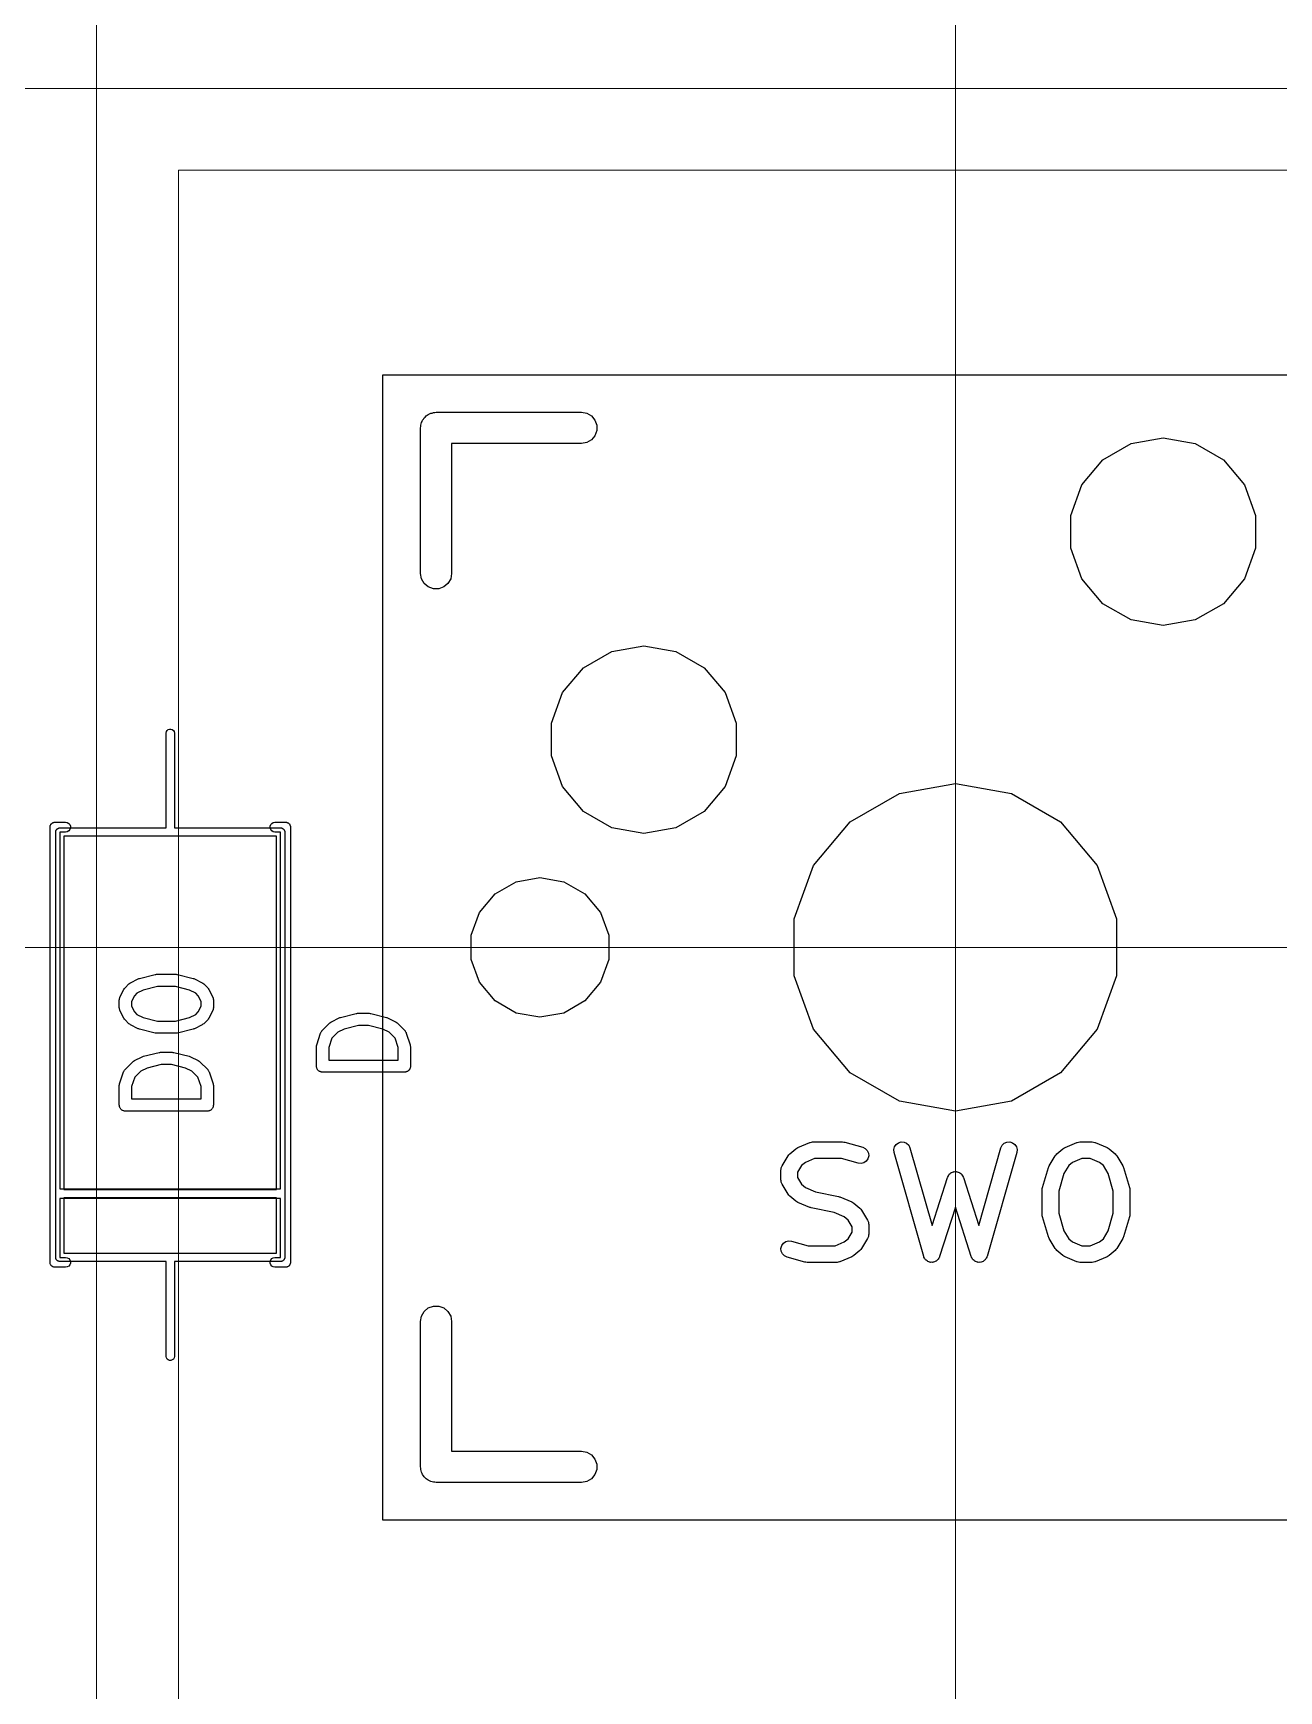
# Model space of a CAD drawing. Header units: millimetres. Extents: x 24 to 200, y 24 to 188.
# Drawn here: x 51.75 to 66.98, y 127.54 to 147.8 of the extents above; entities that cross this region are included whole.
import ezdxf

# ---------------------------------------------------------------- set-up
doc = ezdxf.new("R2010")
doc.units = ezdxf.units.MM
for name, color, linetype in [('3_SwitchPlate', 6, 'Continuous'), ('5_左天板', 1, 'Continuous'), ('6_右天板', 230, 'Continuous'), ('7_PCBサンプル', 7, 'Continuous')]:
    doc.layers.add(name, color=color, linetype=linetype)
doc.layers.add('補助線', color=4, linetype='Continuous', lineweight=5, transparency=0.5)

# ---------------------------------------------------------------- blocks, each defined once
blk = doc.blocks.new('hhskb2-F.SilkS')
at = {"layer": '7_PCBサンプル'}
for p, q in [((43.4793, -43.5704), (43.485, -43.5547)), ((43.485, -43.5547), (43.4957, -43.542)), ((43.4957, -43.542), (43.5041, -43.5275)), ((43.5041, -43.5275), (43.5168, -43.5168)), ((43.5168, -43.5168), (43.5275, -43.5041)), ((43.5275, -43.5041), (43.542, -43.4957)), ((43.542, -43.4957), (43.5547, -43.485)), ((43.5547, -43.485), (43.5704, -43.4793)), ((43.5704, -43.4793), (43.5848, -43.471)), ((43.5848, -43.471), (43.6013, -43.4681)), ((43.6013, -43.4681), (43.6169, -43.4624)), ((43.6169, -43.4624), (43.6336, -43.4624)), ((43.6336, -43.4624), (43.65, -43.4595)), ((43.65, -43.4595), (45.428, -43.4595)), ((45.428, -43.4595), (45.4932, -43.471)), ((45.4932, -43.471), (45.5505, -43.5041)), ((45.5505, -43.5041), (45.593, -43.5547)), ((45.593, -43.5547), (45.6156, -43.6169)), ((43.4595, -43.65), (43.4624, -43.6336)), ((43.4595, -45.428), (43.4595, -43.65)), ((43.4624, -43.6169), (43.4681, -43.6013)), ((43.4624, -43.6336), (43.4624, -43.6169)), ((43.4681, -43.6013), (43.471, -43.5848)), ((43.471, -43.5848), (43.4793, -43.5704)), ((45.593, -43.7452), (45.5505, -43.7959)), ((45.6156, -43.6831), (45.593, -43.7452)), ((45.6156, -43.6169), (45.6156, -43.6831)), ((45.428, -43.8405), (43.8405, -43.8405)), ((43.8405, -43.8405), (43.8405, -45.428)), ((45.4932, -43.829), (45.428, -43.8405)), ((45.5505, -43.7959), (45.4932, -43.829)), ((51.8025, -44.0411), (52.1476, -43.8418)), ((52.1476, -43.8418), (52.54, -43.7726)), ((52.54, -43.7726), (52.9324, -43.8418)), ((52.9324, -43.8418), (53.2775, -44.0411)), ((51.5464, -44.3463), (51.8025, -44.0411)), ((53.2775, -44.0411), (53.5336, -44.3463)), ((51.4101, -44.7208), (51.5464, -44.3463)), ((53.5336, -44.3463), (53.6699, -44.7208)), ((51.4101, -45.1192), (51.4101, -44.7208)), ((53.6699, -44.7208), (53.6699, -45.1192)), ((51.5464, -45.4937), (51.4101, -45.1192)), ((53.6699, -45.1192), (53.5336, -45.4937)), ((43.471, -45.4932), (43.4595, -45.428)), ((43.5041, -45.5505), (43.471, -45.4932)), ((43.5547, -45.593), (43.5041, -45.5505)), ((43.6169, -45.6156), (43.5547, -45.593)), ((43.7452, -45.593), (43.6831, -45.6156)), ((43.7959, -45.5505), (43.7452, -45.593)), ((43.829, -45.4932), (43.7959, -45.5505)), ((43.8405, -45.428), (43.829, -45.4932)), ((51.8025, -45.7989), (51.5464, -45.4937)), ((53.5336, -45.4937), (53.2775, -45.7989)), ((43.6831, -45.6156), (43.6169, -45.6156)), ((52.1476, -45.9982), (51.8025, -45.7989)), ((52.54, -46.0674), (52.1476, -45.9982)), ((52.9324, -45.9982), (52.54, -46.0674)), ((53.2775, -45.7989), (52.9324, -45.9982)), ((45.4525, -46.5811), (45.7976, -46.3818)), ((45.7976, -46.3818), (46.19, -46.3126)), ((46.19, -46.3126), (46.5824, -46.3818)), ((46.5824, -46.3818), (46.9275, -46.5811)), ((45.1964, -46.8863), (45.4525, -46.5811)), ((46.9275, -46.5811), (47.1836, -46.8863)), ((45.0601, -47.2608), (45.1964, -46.8863)), ((47.1836, -46.8863), (47.3199, -47.2608)), ((45.0601, -47.6592), (45.0601, -47.2608)), ((47.3199, -47.2608), (47.3199, -47.6592)), ((45.1964, -48.0337), (45.0601, -47.6592)), ((47.3199, -47.6592), (47.1836, -48.0337)), ((49.3154, -48.1192), (50, -47.9985)), ((50, -47.9985), (50.6846, -48.1192)), ((45.4525, -48.3389), (45.1964, -48.0337)), ((47.1836, -48.0337), (46.9275, -48.3389)), ((48.7134, -48.4667), (49.3154, -48.1192)), ((50.6846, -48.1192), (51.2865, -48.4667)), ((45.7976, -48.5382), (45.4525, -48.3389)), ((46.9275, -48.3389), (46.5824, -48.5382)), ((38.93, -48.53), (38.9309, -48.5248)), ((38.93, -53.85), (38.93, -48.53)), ((38.9309, -48.5196), (38.9327, -48.5147)), ((38.9309, -48.5248), (38.9309, -48.5196)), ((38.9327, -48.5147), (38.9336, -48.5095)), ((38.9336, -48.5095), (38.9362, -48.5049)), ((38.9362, -48.5049), (38.938, -48.5)), ((38.938, -48.5), (38.9414, -48.496)), ((38.9414, -48.496), (38.944, -48.4914)), ((38.944, -48.4914), (38.9481, -48.4881)), ((38.9481, -48.4881), (38.9514, -48.484)), ((38.9514, -48.484), (38.956, -48.4814)), ((38.956, -48.4814), (38.96, -48.478)), ((38.96, -48.478), (38.9649, -48.4762)), ((38.9649, -48.4762), (38.9695, -48.4736)), ((38.9695, -48.4736), (38.9747, -48.4727)), ((38.9747, -48.4727), (38.9796, -48.4709)), ((38.9796, -48.4709), (38.9848, -48.4709)), ((38.9848, -48.4709), (38.99, -48.47)), ((38.99, -48.47), (39.12, -48.47)), ((39.12, -48.59), (39.05, -48.59)), ((39.05, -48.59), (39.05, -52.95)), ((39.12, -48.47), (39.1405, -48.4736)), ((39.1405, -48.5864), (39.12, -48.59)), ((39.1405, -48.4736), (39.1586, -48.484)), ((39.1586, -48.576), (39.1405, -48.5864)), ((39.1586, -48.484), (39.172, -48.5)), ((39.172, -48.56), (39.1586, -48.576)), ((39.172, -48.5), (39.1791, -48.5196)), ((39.1791, -48.5404), (39.172, -48.56)), ((39.1791, -48.5196), (39.1791, -48.5404)), ((41.6209, -48.5196), (41.628, -48.5)), ((41.6209, -48.5404), (41.6209, -48.5196)), ((41.628, -48.56), (41.6209, -48.5404)), ((41.628, -48.5), (41.6414, -48.484)), ((41.6414, -48.576), (41.628, -48.56)), ((41.6414, -48.484), (41.6595, -48.4736)), ((41.6595, -48.5864), (41.6414, -48.576)), ((41.6595, -48.4736), (41.68, -48.47)), ((41.68, -48.59), (41.6595, -48.5864)), ((41.68, -48.47), (41.81, -48.47)), ((41.75, -48.59), (41.68, -48.59)), ((41.75, -52.95), (41.75, -48.59)), ((41.81, -48.47), (41.8152, -48.4709)), ((41.8152, -48.4709), (41.8204, -48.4709)), ((41.8204, -48.4709), (41.8253, -48.4727)), ((41.8253, -48.4727), (41.8305, -48.4736)), ((41.8305, -48.4736), (41.8351, -48.4762)), ((41.8351, -48.4762), (41.84, -48.478)), ((41.84, -48.478), (41.844, -48.4814)), ((41.844, -48.4814), (41.8486, -48.484)), ((41.8486, -48.484), (41.8519, -48.4881)), ((41.8519, -48.4881), (41.856, -48.4914)), ((41.856, -48.4914), (41.8586, -48.496)), ((41.8586, -48.496), (41.862, -48.5)), ((41.862, -48.5), (41.8638, -48.5049)), ((41.8638, -48.5049), (41.8664, -48.5095)), ((41.8664, -48.5095), (41.8673, -48.5147)), ((41.8673, -48.5147), (41.8691, -48.5196)), ((41.8691, -48.5196), (41.8691, -48.5248)), ((41.8691, -48.5248), (41.87, -48.53)), ((41.87, -48.53), (41.87, -53.85)), ((46.19, -48.6074), (45.7976, -48.5382)), ((46.5824, -48.5382), (46.19, -48.6074)), ((48.2666, -48.9992), (48.7134, -48.4667)), ((51.2865, -48.4667), (51.7334, -48.9992)), ((48.0289, -49.6524), (48.2666, -48.9992)), ((51.7334, -48.9992), (51.9711, -49.6524)), ((44.371, -49.3457), (44.6279, -49.1974)), ((44.6279, -49.1974), (44.92, -49.1458)), ((44.92, -49.1458), (45.2121, -49.1974)), ((45.2121, -49.1974), (45.469, -49.3457)), ((44.1803, -49.5729), (44.371, -49.3457)), ((45.469, -49.3457), (45.6597, -49.5729)), ((44.0788, -49.8517), (44.1803, -49.5729)), ((45.6597, -49.5729), (45.7612, -49.8517)), ((48.0289, -50.3476), (48.0289, -49.6524)), ((51.9711, -49.6524), (51.9711, -50.3476)), ((44.0788, -50.1483), (44.0788, -49.8517)), ((45.7612, -49.8517), (45.7612, -50.1483)), ((44.1803, -50.4271), (44.0788, -50.1483)), ((45.7612, -50.1483), (45.6597, -50.4271)), ((44.371, -50.6543), (44.1803, -50.4271)), ((45.6597, -50.4271), (45.469, -50.6543)), ((48.2666, -51.0008), (48.0289, -50.3476)), ((51.9711, -50.3476), (51.7334, -51.0008)), ((44.6279, -50.8026), (44.371, -50.6543)), ((45.469, -50.6543), (45.2121, -50.8026)), ((44.92, -50.8541), (44.6279, -50.8026)), ((45.2121, -50.8026), (44.92, -50.8541)), ((48.7134, -51.5332), (48.2666, -51.0008)), ((51.7334, -51.0008), (51.2865, -51.5332)), ((49.3154, -51.8808), (48.7134, -51.5332)), ((51.2865, -51.5332), (50.6846, -51.8808)), ((50, -52.0015), (49.3154, -51.8808)), ((50.6846, -51.8808), (50, -52.0015)), ((47.9755, -52.5224), (48.0481, -52.4619)), ((48.0481, -52.4619), (48.0613, -52.4544)), ((48.0613, -52.4544), (48.0741, -52.4462)), ((48.0741, -52.4462), (48.2192, -52.3857)), ((48.2192, -52.3857), (48.2215, -52.3852)), ((48.2215, -52.3852), (48.2235, -52.3841)), ((48.2235, -52.3841), (48.2387, -52.3814)), ((48.2387, -52.3814), (48.2536, -52.378)), ((48.2536, -52.378), (48.256, -52.3783)), ((48.256, -52.3783), (48.2583, -52.3779)), ((48.2583, -52.3779), (48.6211, -52.3779)), ((48.6211, -52.3779), (48.6347, -52.3803)), ((48.6347, -52.3803), (48.6483, -52.3816)), ((48.6483, -52.3816), (48.866, -52.4421)), ((48.866, -52.4421), (48.8979, -52.4573)), ((48.8979, -52.4573), (48.9226, -52.4825)), ((48.9226, -52.4825), (48.9372, -52.5146)), ((49.2455, -52.4723), (49.2541, -52.4381)), ((49.2492, -52.5074), (49.2455, -52.4723)), ((49.2541, -52.4381), (49.2738, -52.4089)), ((49.2738, -52.4089), (49.3024, -52.3882)), ((49.3024, -52.3882), (49.3363, -52.3785)), ((49.3363, -52.3785), (49.3715, -52.381)), ((49.3715, -52.381), (49.4038, -52.3953)), ((49.4038, -52.3953), (49.4291, -52.4199)), ((49.4291, -52.4199), (49.4445, -52.4516)), ((49.4445, -52.4516), (49.7152, -53.399)), ((50.2848, -53.399), (50.5555, -52.4516)), ((50.5555, -52.4516), (50.5709, -52.4199)), ((50.5709, -52.4199), (50.5962, -52.3953)), ((50.5962, -52.3953), (50.6285, -52.381)), ((50.6285, -52.381), (50.6637, -52.3785)), ((50.6637, -52.3785), (50.6976, -52.3882)), ((50.6976, -52.3882), (50.7262, -52.4089)), ((50.7262, -52.4089), (50.7459, -52.4381)), ((50.7459, -52.4381), (50.7545, -52.4723)), ((50.7545, -52.4723), (50.7508, -52.5074)), ((51.2412, -52.5224), (51.3138, -52.4619)), ((51.3138, -52.4619), (51.327, -52.4544)), ((51.327, -52.4544), (51.3398, -52.4462)), ((51.3398, -52.4462), (51.4849, -52.3857)), ((51.4849, -52.3857), (51.4872, -52.3852)), ((51.4872, -52.3852), (51.4893, -52.3841)), ((51.4893, -52.3841), (51.5044, -52.3814)), ((51.5044, -52.3814), (51.5194, -52.378)), ((51.5194, -52.378), (51.5217, -52.3783)), ((51.5217, -52.3783), (51.524, -52.3779)), ((51.524, -52.3779), (51.6691, -52.3779)), ((51.6691, -52.3779), (51.6715, -52.3783)), ((51.6715, -52.3783), (51.6738, -52.378)), ((51.6738, -52.378), (51.6888, -52.3814)), ((51.6888, -52.3814), (51.7039, -52.3841)), ((51.7039, -52.3841), (51.7059, -52.3852)), ((51.7059, -52.3852), (51.7082, -52.3857)), ((51.7082, -52.3857), (51.8534, -52.4462)), ((51.8534, -52.4462), (51.8662, -52.4544)), ((51.8662, -52.4544), (51.8793, -52.4619)), ((51.8793, -52.4619), (51.9519, -52.5224)), ((47.8725, -52.6867), (47.8774, -52.6782)), ((47.8774, -52.6782), (47.8809, -52.6692)), ((47.8809, -52.6692), (47.9534, -52.5482)), ((47.9534, -52.5482), (47.9646, -52.5354)), ((47.9646, -52.5354), (47.9755, -52.5224)), ((48.1188, -52.6675), (48.0696, -52.7496)), ((48.1664, -52.6279), (48.1188, -52.6675)), ((48.2786, -52.5811), (48.1664, -52.6279)), ((48.6073, -52.5811), (48.2786, -52.5811)), ((48.8117, -52.6379), (48.6073, -52.5811)), ((48.8468, -52.6413), (48.8117, -52.6379)), ((48.8809, -52.6325), (48.8468, -52.6413)), ((48.91, -52.6125), (48.8809, -52.6325)), ((48.9305, -52.5838), (48.91, -52.6125)), ((48.94, -52.5498), (48.9305, -52.5838)), ((48.9372, -52.5146), (48.94, -52.5498)), ((49.612, -53.7774), (49.2492, -52.5074)), ((50.7508, -52.5074), (50.388, -53.7774)), ((51.1364, -52.6922), (51.1421, -52.681)), ((51.1421, -52.681), (51.1466, -52.6692)), ((51.1466, -52.6692), (51.2192, -52.5482)), ((51.2192, -52.5482), (51.2303, -52.5354)), ((51.2303, -52.5354), (51.2412, -52.5224)), ((51.3846, -52.6675), (51.3274, -52.7628)), ((51.4321, -52.6279), (51.3846, -52.6675)), ((51.5443, -52.5811), (51.4321, -52.6279)), ((51.6488, -52.5811), (51.5443, -52.5811)), ((51.761, -52.6279), (51.6488, -52.5811)), ((51.8086, -52.6675), (51.761, -52.6279)), ((51.8658, -52.7628), (51.8086, -52.6675)), ((51.9519, -52.5224), (51.9628, -52.5354)), ((51.9628, -52.5354), (51.974, -52.5482)), ((51.974, -52.5482), (52.0465, -52.6692)), ((52.0465, -52.6692), (52.0511, -52.681)), ((52.0511, -52.681), (52.0567, -52.6922)), ((47.8664, -52.7214), (47.8681, -52.7118)), ((47.8664, -52.8424), (47.8664, -52.7214)), ((47.8681, -52.852), (47.8664, -52.8424)), ((47.8681, -52.7118), (47.8683, -52.7021)), ((47.8683, -52.8617), (47.8681, -52.852)), ((47.8683, -52.7021), (47.8711, -52.6946)), ((47.8711, -52.8692), (47.8683, -52.8617)), ((47.8711, -52.6946), (47.8725, -52.6867)), ((47.8725, -52.8771), (47.8711, -52.8692)), ((47.8774, -52.8856), (47.8725, -52.8771)), ((47.8809, -52.8947), (47.8774, -52.8856)), ((48.0696, -52.7496), (48.0696, -52.8142)), ((48.0696, -52.8142), (48.1188, -52.8963)), ((49.7152, -53.399), (49.9032, -52.8114)), ((49.9032, -52.8114), (49.9051, -52.8078)), ((49.9051, -52.8078), (49.906, -52.8039)), ((49.906, -52.8039), (49.9133, -52.7923)), ((49.9133, -52.7923), (49.9197, -52.7802)), ((49.9197, -52.7802), (49.9226, -52.7775)), ((49.9226, -52.7775), (49.9248, -52.7741)), ((49.9248, -52.7741), (49.9356, -52.7657)), ((49.9356, -52.7657), (49.9458, -52.7565)), ((49.9458, -52.7565), (49.9495, -52.7549)), ((49.9495, -52.7549), (49.9527, -52.7525)), ((49.9527, -52.7525), (49.9658, -52.7483)), ((49.9658, -52.7483), (49.9784, -52.7431)), ((49.9784, -52.7431), (49.9825, -52.7429)), ((49.9825, -52.7429), (49.9863, -52.7417)), ((49.9863, -52.7417), (50, -52.7422)), ((50, -52.7422), (50.0137, -52.7417)), ((50.0137, -52.7417), (50.0175, -52.7429)), ((50.0175, -52.7429), (50.0216, -52.7431)), ((50.0216, -52.7431), (50.0343, -52.7483)), ((50.0343, -52.7483), (50.0473, -52.7525)), ((50.0473, -52.7525), (50.0505, -52.7549)), ((50.0505, -52.7549), (50.0542, -52.7565)), ((50.0542, -52.7565), (50.0644, -52.7657)), ((50.0644, -52.7657), (50.0752, -52.7741)), ((50.0752, -52.7741), (50.0774, -52.7775)), ((50.0774, -52.7775), (50.0803, -52.7802)), ((50.0803, -52.7802), (50.0867, -52.7923)), ((50.0867, -52.7923), (50.094, -52.8039)), ((50.094, -52.8039), (50.0949, -52.8078)), ((50.0949, -52.8078), (50.0968, -52.8114)), ((50.0968, -52.8114), (50.2848, -53.399)), ((51.0638, -52.9341), (51.1364, -52.6922)), ((51.3274, -52.7628), (51.2627, -52.9782)), ((51.9304, -52.9782), (51.8658, -52.7628)), ((52.0567, -52.6922), (52.1293, -52.9341)), ((39.05, -52.95), (41.75, -52.95)), ((41.75, -53.07), (39.05, -53.07)), ((39.05, -53.07), (39.05, -53.79)), ((41.75, -53.79), (41.75, -53.07)), ((47.9534, -53.0156), (47.8809, -52.8947)), ((47.9646, -53.0284), (47.9534, -53.0156)), ((47.9755, -53.0414), (47.9646, -53.0284)), ((48.0481, -53.1019), (47.9755, -53.0414)), ((48.1188, -52.8963), (48.1664, -52.9359)), ((48.1664, -52.9359), (48.2885, -52.9868)), ((48.2885, -52.9868), (48.5693, -53.0453)), ((48.5693, -53.0453), (48.5782, -53.0489)), ((48.5782, -53.0489), (48.5876, -53.051)), ((48.5876, -53.051), (48.7328, -53.1115)), ((51.0595, -52.9633), (51.0621, -52.9488)), ((51.0595, -53.2657), (51.0595, -52.9633)), ((51.0621, -52.9488), (51.0638, -52.9341)), ((51.2627, -52.9782), (51.2627, -53.2508)), ((51.9304, -53.2508), (51.9304, -52.9782)), ((52.1293, -52.9341), (52.131, -52.9488)), ((52.131, -52.9488), (52.1336, -52.9633)), ((52.1336, -52.9633), (52.1336, -53.2657)), ((48.0613, -53.1094), (48.0481, -53.1019)), ((48.0741, -53.1176), (48.0613, -53.1094)), ((48.2192, -53.1781), (48.0741, -53.1176)), ((48.2286, -53.1802), (48.2192, -53.1781)), ((48.2376, -53.1837), (48.2286, -53.1802)), ((48.5184, -53.2423), (48.2376, -53.1837)), ((48.6405, -53.2931), (48.5184, -53.2423)), ((48.688, -53.3327), (48.6405, -53.2931)), ((48.7328, -53.1115), (48.7456, -53.1196)), ((48.7456, -53.1196), (48.7588, -53.1272)), ((48.7588, -53.1272), (48.8313, -53.1877)), ((48.8313, -53.1877), (48.8423, -53.2006)), ((48.8423, -53.2006), (48.8534, -53.2134)), ((48.8534, -53.2134), (48.926, -53.3344)), ((50, -53.1757), (49.8065, -53.7805)), ((50.1935, -53.7805), (50, -53.1757)), ((51.0621, -53.2802), (51.0595, -53.2657)), ((51.0638, -53.2949), (51.0621, -53.2802)), ((51.2627, -53.2508), (51.3274, -53.4662)), ((51.8658, -53.4662), (51.9304, -53.2508)), ((52.131, -53.2802), (52.1293, -53.2949)), ((52.1336, -53.2657), (52.131, -53.2802)), ((48.7373, -53.4148), (48.688, -53.3327)), ((48.688, -53.5615), (48.7373, -53.4795)), ((48.7373, -53.4795), (48.7373, -53.4148)), ((48.926, -53.3344), (48.9295, -53.3435)), ((48.9295, -53.3435), (48.9343, -53.3519)), ((48.9343, -53.3519), (48.9357, -53.3598)), ((48.9357, -53.3598), (48.9386, -53.3673)), ((48.9386, -53.3673), (48.9388, -53.3771)), ((48.9388, -53.3771), (48.9405, -53.3867)), ((48.9405, -53.3867), (48.9405, -53.5076)), ((51.1364, -53.5368), (51.0638, -53.2949)), ((51.3274, -53.4662), (51.3846, -53.5615)), ((51.8086, -53.5615), (51.8658, -53.4662)), ((52.1293, -53.2949), (52.0567, -53.5368)), ((47.8669, -53.6793), (47.8763, -53.6453)), ((47.8696, -53.7144), (47.8669, -53.6793)), ((47.8763, -53.6453), (47.8968, -53.6166)), ((47.8968, -53.6166), (47.9259, -53.5966)), ((47.9259, -53.5966), (47.9601, -53.5878)), ((47.9601, -53.5878), (47.9952, -53.5912)), ((47.9952, -53.5912), (48.1996, -53.6479)), ((48.1996, -53.6479), (48.5282, -53.6479)), ((48.5282, -53.6479), (48.6405, -53.6012)), ((48.6405, -53.6012), (48.688, -53.5615)), ((48.8423, -53.6937), (48.8313, -53.7066)), ((48.8534, -53.6808), (48.8423, -53.6937)), ((48.926, -53.5599), (48.8534, -53.6808)), ((48.9295, -53.5508), (48.926, -53.5599)), ((48.9343, -53.5424), (48.9295, -53.5508)), ((48.9357, -53.5344), (48.9343, -53.5424)), ((48.9386, -53.5269), (48.9357, -53.5344)), ((48.9388, -53.5172), (48.9386, -53.5269)), ((48.9405, -53.5076), (48.9388, -53.5172)), ((51.1421, -53.5481), (51.1364, -53.5368)), ((51.1466, -53.5599), (51.1421, -53.5481)), ((51.2192, -53.6808), (51.1466, -53.5599)), ((51.2303, -53.6936), (51.2192, -53.6808)), ((51.2412, -53.7066), (51.2303, -53.6936)), ((51.3846, -53.5615), (51.4321, -53.6012)), ((51.4321, -53.6012), (51.5443, -53.6479)), ((51.5443, -53.6479), (51.6488, -53.6479)), ((51.6488, -53.6479), (51.761, -53.6012)), ((51.761, -53.6012), (51.8086, -53.5615)), ((51.9629, -53.6936), (51.9519, -53.7066)), ((51.974, -53.6808), (51.9629, -53.6936)), ((52.0465, -53.5599), (51.974, -53.6808)), ((52.0511, -53.5481), (52.0465, -53.5599)), ((52.0567, -53.5368), (52.0511, -53.5481)), ((38.9309, -53.8552), (38.93, -53.85)), ((38.9309, -53.8604), (38.9309, -53.8552)), ((38.9327, -53.8653), (38.9309, -53.8604)), ((38.9336, -53.8705), (38.9327, -53.8653)), ((38.9362, -53.8751), (38.9336, -53.8705)), ((38.938, -53.88), (38.9362, -53.8751)), ((38.9414, -53.884), (38.938, -53.88)), ((38.944, -53.8886), (38.9414, -53.884)), ((38.9481, -53.8919), (38.944, -53.8886)), ((38.9514, -53.896), (38.9481, -53.8919)), ((38.956, -53.8986), (38.9514, -53.896)), ((38.96, -53.902), (38.956, -53.8986)), ((39.05, -53.79), (39.12, -53.79)), ((39.12, -53.79), (39.1405, -53.7936)), ((39.1405, -53.7936), (39.1586, -53.804)), ((39.1586, -53.896), (39.1405, -53.9064)), ((39.1586, -53.804), (39.172, -53.82)), ((39.172, -53.88), (39.1586, -53.896)), ((39.172, -53.82), (39.1791, -53.8396)), ((39.1791, -53.8604), (39.172, -53.88)), ((39.1791, -53.8396), (39.1791, -53.8604)), ((41.6209, -53.8396), (41.628, -53.82)), ((41.6209, -53.8604), (41.6209, -53.8396)), ((41.628, -53.88), (41.6209, -53.8604)), ((41.628, -53.82), (41.6414, -53.804)), ((41.6414, -53.896), (41.628, -53.88)), ((41.6414, -53.804), (41.6595, -53.7936)), ((41.6595, -53.9064), (41.6414, -53.896)), ((41.6595, -53.7936), (41.68, -53.79)), ((41.68, -53.79), (41.75, -53.79)), ((41.844, -53.8986), (41.84, -53.902)), ((41.8486, -53.896), (41.844, -53.8986)), ((41.8519, -53.8919), (41.8486, -53.896)), ((41.856, -53.8886), (41.8519, -53.8919)), ((41.8586, -53.884), (41.856, -53.8886)), ((41.862, -53.88), (41.8586, -53.884)), ((41.8638, -53.8751), (41.862, -53.88)), ((41.8664, -53.8705), (41.8638, -53.8751)), ((41.8673, -53.8653), (41.8664, -53.8705)), ((41.8691, -53.8604), (41.8673, -53.8653)), ((41.87, -53.85), (41.8691, -53.8552)), ((41.8691, -53.8552), (41.8691, -53.8604)), ((47.8842, -53.7466), (47.8696, -53.7144)), ((47.909, -53.7717), (47.8842, -53.7466)), ((47.9408, -53.7869), (47.909, -53.7717)), ((48.1585, -53.8474), (47.9408, -53.7869)), ((48.1722, -53.8487), (48.1585, -53.8474)), ((48.1857, -53.8511), (48.1722, -53.8487)), ((48.5486, -53.8511), (48.1857, -53.8511)), ((48.5509, -53.8507), (48.5486, -53.8511)), ((48.5532, -53.851), (48.5509, -53.8507)), ((48.5682, -53.8477), (48.5532, -53.851)), ((48.5833, -53.845), (48.5682, -53.8477)), ((48.5854, -53.8438), (48.5833, -53.845)), ((48.5876, -53.8433), (48.5854, -53.8438)), ((48.7328, -53.7828), (48.5876, -53.8433)), ((48.7456, -53.7746), (48.7328, -53.7828)), ((48.7588, -53.7671), (48.7456, -53.7746)), ((48.8313, -53.7066), (48.7588, -53.7671)), ((49.6145, -53.7825), (49.612, -53.7774)), ((49.6157, -53.788), (49.6145, -53.7825)), ((49.6222, -53.7983), (49.6157, -53.788)), ((49.6275, -53.8092), (49.6222, -53.7983)), ((49.6315, -53.8131), (49.6275, -53.8092)), ((49.6345, -53.8178), (49.6315, -53.8131)), ((49.6441, -53.8253), (49.6345, -53.8178)), ((49.6528, -53.8337), (49.6441, -53.8253)), ((49.658, -53.836), (49.6528, -53.8337)), ((49.6624, -53.8394), (49.658, -53.836)), ((49.674, -53.8431), (49.6624, -53.8394)), ((49.685, -53.8481), (49.674, -53.8431)), ((49.6907, -53.8485), (49.685, -53.8481)), ((49.696, -53.8502), (49.6907, -53.8485)), ((49.7081, -53.8497), (49.696, -53.8502)), ((49.7202, -53.8506), (49.7081, -53.8497)), ((49.7256, -53.849), (49.7202, -53.8506)), ((49.7313, -53.8488), (49.7256, -53.849)), ((49.7425, -53.8442), (49.7313, -53.8488)), ((49.7542, -53.8409), (49.7425, -53.8442)), ((49.7587, -53.8376), (49.7542, -53.8409)), ((49.7639, -53.8354), (49.7587, -53.8376)), ((49.7729, -53.8273), (49.7639, -53.8354)), ((49.7827, -53.8202), (49.7729, -53.8273)), ((49.7859, -53.8155), (49.7827, -53.8202)), ((49.7901, -53.8117), (49.7859, -53.8155)), ((49.7957, -53.801), (49.7901, -53.8117)), ((49.8025, -53.7909), (49.7957, -53.801)), ((49.8039, -53.7855), (49.8025, -53.7909)), ((49.8065, -53.7805), (49.8039, -53.7855)), ((50.1961, -53.7855), (50.1935, -53.7805)), ((50.1975, -53.7909), (50.1961, -53.7855)), ((50.2043, -53.801), (50.1975, -53.7909)), ((50.2099, -53.8117), (50.2043, -53.801)), ((50.2141, -53.8155), (50.2099, -53.8117)), ((50.2173, -53.8202), (50.2141, -53.8155)), ((50.2271, -53.8273), (50.2173, -53.8202)), ((50.2361, -53.8354), (50.2271, -53.8273)), ((50.2413, -53.8376), (50.2361, -53.8354)), ((50.2458, -53.8409), (50.2413, -53.8376)), ((50.2575, -53.8442), (50.2458, -53.8409)), ((50.2687, -53.8488), (50.2575, -53.8442)), ((50.2743, -53.849), (50.2687, -53.8488)), ((50.2798, -53.8506), (50.2743, -53.849)), ((50.2919, -53.8497), (50.2798, -53.8506)), ((50.304, -53.8502), (50.2919, -53.8497)), ((50.3093, -53.8485), (50.304, -53.8502)), ((50.315, -53.8481), (50.3093, -53.8485)), ((50.326, -53.8431), (50.315, -53.8481)), ((50.3376, -53.8394), (50.326, -53.8431)), ((50.342, -53.836), (50.3376, -53.8394)), ((50.3472, -53.8337), (50.342, -53.836)), ((50.3559, -53.8253), (50.3472, -53.8337)), ((50.3655, -53.8178), (50.3559, -53.8253)), ((50.3685, -53.8131), (50.3655, -53.8178)), ((50.3725, -53.8092), (50.3685, -53.8131)), ((50.3778, -53.7983), (50.3725, -53.8092)), ((50.3843, -53.788), (50.3778, -53.7983)), ((50.3855, -53.7825), (50.3843, -53.788)), ((50.388, -53.7774), (50.3855, -53.7825)), ((51.3138, -53.7671), (51.2412, -53.7066)), ((51.327, -53.7746), (51.3138, -53.7671)), ((51.3398, -53.7828), (51.327, -53.7746)), ((51.4849, -53.8433), (51.3398, -53.7828)), ((51.4872, -53.8438), (51.4849, -53.8433)), ((51.4893, -53.845), (51.4872, -53.8438)), ((51.5044, -53.8477), (51.4893, -53.845)), ((51.5194, -53.851), (51.5044, -53.8477)), ((51.5217, -53.8507), (51.5194, -53.851)), ((51.524, -53.8511), (51.5217, -53.8507)), ((51.6691, -53.8511), (51.524, -53.8511)), ((51.6715, -53.8507), (51.6691, -53.8511)), ((51.6738, -53.851), (51.6715, -53.8507)), ((51.6888, -53.8477), (51.6738, -53.851)), ((51.7039, -53.845), (51.6888, -53.8477)), ((51.7059, -53.8438), (51.7039, -53.845)), ((51.7082, -53.8433), (51.7059, -53.8438)), ((51.8534, -53.7828), (51.7082, -53.8433)), ((51.8662, -53.7746), (51.8534, -53.7828)), ((51.8793, -53.7671), (51.8662, -53.7746)), ((51.9519, -53.7066), (51.8793, -53.7671)), ((38.9649, -53.9038), (38.96, -53.902)), ((38.9695, -53.9064), (38.9649, -53.9038)), ((38.9747, -53.9073), (38.9695, -53.9064)), ((38.9796, -53.9091), (38.9747, -53.9073)), ((38.9848, -53.9091), (38.9796, -53.9091)), ((38.99, -53.91), (38.9848, -53.9091)), ((39.12, -53.91), (38.99, -53.91)), ((39.1405, -53.9064), (39.12, -53.91)), ((41.68, -53.91), (41.6595, -53.9064)), ((41.81, -53.91), (41.68, -53.91)), ((41.8152, -53.9091), (41.81, -53.91)), ((41.8204, -53.9091), (41.8152, -53.9091)), ((41.8253, -53.9073), (41.8204, -53.9091)), ((41.8305, -53.9064), (41.8253, -53.9073)), ((41.8351, -53.9038), (41.8305, -53.9064)), ((41.84, -53.902), (41.8351, -53.9038)), ((43.4595, -54.572), (43.471, -54.5068)), ((43.471, -54.5068), (43.5041, -54.4495)), ((43.5041, -54.4495), (43.5547, -54.407)), ((43.5547, -54.407), (43.6169, -54.3844)), ((43.6169, -54.3844), (43.6831, -54.3844)), ((43.6831, -54.3844), (43.7452, -54.407)), ((43.7452, -54.407), (43.7959, -54.4495)), ((43.7959, -54.4495), (43.829, -54.5068)), ((43.829, -54.5068), (43.8405, -54.572)), ((43.4595, -56.35), (43.4595, -54.572)), ((43.8405, -54.572), (43.8405, -56.1595)), ((43.8405, -56.1595), (45.428, -56.1595)), ((45.428, -56.1595), (45.4932, -56.171)), ((45.4932, -56.171), (45.5505, -56.2041)), ((45.5505, -56.2041), (45.593, -56.2547)), ((45.593, -56.2547), (45.6156, -56.3169)), ((45.6156, -56.3169), (45.6156, -56.3831)), ((43.4624, -56.3664), (43.4595, -56.35)), ((43.4624, -56.3831), (43.4624, -56.3664)), ((43.4681, -56.3987), (43.4624, -56.3831)), ((43.471, -56.4152), (43.4681, -56.3987)), ((43.4793, -56.4296), (43.471, -56.4152)), ((43.485, -56.4452), (43.4793, -56.4296)), ((43.4957, -56.458), (43.485, -56.4452)), ((43.5041, -56.4725), (43.4957, -56.458)), ((43.5168, -56.4832), (43.5041, -56.4725)), ((43.5275, -56.4959), (43.5168, -56.4832)), ((43.542, -56.5043), (43.5275, -56.4959)), ((43.5547, -56.515), (43.542, -56.5043)), ((43.5704, -56.5207), (43.5547, -56.515)), ((43.5848, -56.529), (43.5704, -56.5207)), ((43.6013, -56.5319), (43.5848, -56.529)), ((43.6169, -56.5376), (43.6013, -56.5319)), ((45.4932, -56.529), (45.428, -56.5405)), ((45.5505, -56.4959), (45.4932, -56.529)), ((45.593, -56.4452), (45.5505, -56.4959)), ((45.6156, -56.3831), (45.593, -56.4452)), ((43.6336, -56.5376), (43.6169, -56.5376)), ((43.65, -56.5405), (43.6336, -56.5376)), ((45.428, -56.5405), (43.65, -56.5405))]:
    blk.add_line(p, q, dxfattribs=at)
blk = doc.blocks.new('hhskb2-F.Fab')
at = {"layer": '7_PCBサンプル'}
for p, q in [((40.35, -47.38), (40.353, -47.3629)), ((40.35, -48.54), (40.35, -47.38)), ((40.353, -47.3629), (40.3617, -47.3479)), ((40.3617, -47.3479), (40.375, -47.3367)), ((40.375, -47.3367), (40.3913, -47.3308)), ((40.3913, -47.3308), (40.4087, -47.3308)), ((40.4087, -47.3308), (40.425, -47.3367)), ((40.425, -47.3367), (40.4383, -47.3479)), ((40.4383, -47.3479), (40.447, -47.3629)), ((40.447, -47.3629), (40.45, -47.38)), ((40.45, -47.38), (40.45, -48.54)), ((39, -48.59), (39.0008, -48.5857)), ((39, -53.79), (39, -48.59)), ((39.0008, -48.5813), (39.0023, -48.5772)), ((39.0008, -48.5857), (39.0008, -48.5813)), ((39.0023, -48.5772), (39.003, -48.5729)), ((39.003, -48.5729), (39.0052, -48.5691)), ((39.0052, -48.5691), (39.0067, -48.565)), ((39.0067, -48.565), (39.0095, -48.5616)), ((39.0095, -48.5616), (39.0117, -48.5579)), ((39.0117, -48.5579), (39.015, -48.555)), ((39.015, -48.555), (39.0179, -48.5517)), ((39.0179, -48.5517), (39.0216, -48.5495)), ((39.0216, -48.5495), (39.025, -48.5467)), ((39.025, -48.5467), (39.0291, -48.5452)), ((39.0291, -48.5452), (39.0329, -48.543)), ((39.0329, -48.543), (39.0372, -48.5423)), ((39.0372, -48.5423), (39.0413, -48.5408)), ((39.0413, -48.5408), (39.0457, -48.5408)), ((39.0457, -48.5408), (39.05, -48.54)), ((39.05, -48.54), (40.35, -48.54)), ((40.45, -48.54), (41.75, -48.54)), ((41.75, -48.54), (41.7543, -48.5408)), ((41.7543, -48.5408), (41.7587, -48.5408)), ((41.7587, -48.5408), (41.7628, -48.5423)), ((41.7628, -48.5423), (41.7671, -48.543)), ((41.7671, -48.543), (41.7709, -48.5452)), ((41.7709, -48.5452), (41.775, -48.5467)), ((41.775, -48.5467), (41.7784, -48.5495)), ((41.7784, -48.5495), (41.7821, -48.5517)), ((41.7821, -48.5517), (41.785, -48.555)), ((41.785, -48.555), (41.7883, -48.5579)), ((41.7883, -48.5579), (41.7905, -48.5616)), ((41.7905, -48.5616), (41.7933, -48.565)), ((41.7933, -48.565), (41.7948, -48.5691)), ((41.7948, -48.5691), (41.797, -48.5729)), ((41.797, -48.5729), (41.7977, -48.5772)), ((41.7977, -48.5772), (41.7992, -48.5813)), ((41.7992, -48.5813), (41.7992, -48.5857)), ((41.7992, -48.5857), (41.8, -48.59)), ((41.8, -48.59), (41.8, -53.79)), ((39.1, -48.64), (39.1, -52.96)), ((41.7, -48.64), (39.1, -48.64)), ((41.7, -52.96), (41.7, -48.64)), ((39.847, -50.4941), (39.8946, -50.4465)), ((39.8946, -50.4465), (39.9044, -50.4396)), ((39.9044, -50.4396), (39.9141, -50.4324)), ((39.9141, -50.4324), (40.0093, -50.3848)), ((40.0093, -50.3848), (40.0172, -50.3825)), ((40.0172, -50.3825), (40.0247, -50.3791)), ((40.0247, -50.3791), (40.2151, -50.3315)), ((40.2151, -50.3315), (40.2243, -50.3309)), ((40.2243, -50.3309), (40.2333, -50.3293)), ((40.2333, -50.3293), (40.4714, -50.3293)), ((40.4714, -50.3293), (40.4805, -50.3309)), ((40.4805, -50.3309), (40.4896, -50.3315)), ((40.4896, -50.3315), (40.6801, -50.3791)), ((40.6801, -50.3791), (40.6876, -50.3825)), ((40.6876, -50.3825), (40.6954, -50.3848)), ((40.6954, -50.3848), (40.7907, -50.4324)), ((40.7907, -50.4324), (40.8003, -50.4396)), ((40.8003, -50.4396), (40.8102, -50.4465)), ((40.8102, -50.4465), (40.8578, -50.4941)), ((39.7774, -50.6424), (39.7781, -50.6381)), ((39.7774, -50.7376), (39.7774, -50.6424)), ((39.7779, -50.6338), (39.7804, -50.6254)), ((39.7781, -50.6381), (39.7779, -50.6338)), ((39.7804, -50.6254), (39.7819, -50.6167)), ((39.7819, -50.6167), (39.7841, -50.613)), ((39.7841, -50.613), (39.7853, -50.6088)), ((39.7853, -50.6088), (39.8329, -50.5136)), ((39.8329, -50.5136), (39.8401, -50.5039)), ((39.8401, -50.5039), (39.847, -50.4941)), ((39.9616, -50.5916), (39.9274, -50.6601)), ((39.992, -50.5612), (39.9616, -50.5916)), ((40.069, -50.5227), (39.992, -50.5612)), ((40.2426, -50.4793), (40.069, -50.5227)), ((40.4622, -50.4793), (40.2426, -50.4793)), ((40.6357, -50.5227), (40.4622, -50.4793)), ((40.7127, -50.5612), (40.6357, -50.5227)), ((40.7431, -50.5916), (40.7127, -50.5612)), ((40.7774, -50.6601), (40.7431, -50.5916)), ((40.8578, -50.4941), (40.8647, -50.5039)), ((40.8647, -50.5039), (40.8718, -50.5136)), ((40.8718, -50.5136), (40.9195, -50.6088)), ((40.9195, -50.6088), (40.9207, -50.613)), ((40.9207, -50.613), (40.9229, -50.6167)), ((40.9229, -50.6167), (40.9244, -50.6254)), ((40.9244, -50.6254), (40.9269, -50.6338)), ((40.9269, -50.6338), (40.9266, -50.6381)), ((40.9266, -50.6381), (40.9274, -50.6424)), ((40.9274, -50.6424), (40.9274, -50.7376)), ((39.7781, -50.7419), (39.7774, -50.7376)), ((39.7779, -50.7462), (39.7781, -50.7419)), ((39.7804, -50.7546), (39.7779, -50.7462)), ((39.7819, -50.7633), (39.7804, -50.7546)), ((39.7841, -50.767), (39.7819, -50.7633)), ((39.7853, -50.7712), (39.7841, -50.767)), ((39.8329, -50.8664), (39.7853, -50.7712)), ((39.9274, -50.6601), (39.9274, -50.7199)), ((39.9274, -50.7199), (39.9616, -50.7884)), ((39.9616, -50.7884), (39.992, -50.8188)), ((39.992, -50.8188), (40.069, -50.8573)), ((40.069, -50.8573), (40.2426, -50.9007)), ((40.4622, -50.9007), (40.6357, -50.8573)), ((40.6357, -50.8573), (40.7127, -50.8188)), ((40.7127, -50.8188), (40.7431, -50.7884)), ((40.7431, -50.7884), (40.7774, -50.7199)), ((40.7774, -50.7199), (40.7774, -50.6601)), ((40.9195, -50.7712), (40.8718, -50.8664)), ((40.9207, -50.767), (40.9195, -50.7712)), ((40.9229, -50.7633), (40.9207, -50.767)), ((40.9244, -50.7546), (40.9229, -50.7633)), ((40.9269, -50.7462), (40.9244, -50.7546)), ((40.9274, -50.7376), (40.9266, -50.7419)), ((40.9266, -50.7419), (40.9269, -50.7462)), ((42.3717, -50.9086), (42.4669, -50.861)), ((42.4669, -50.861), (42.4748, -50.8587)), ((42.4748, -50.8587), (42.4823, -50.8553)), ((42.4823, -50.8553), (42.6728, -50.8077)), ((42.6728, -50.8077), (42.6819, -50.8071)), ((42.6819, -50.8071), (42.691, -50.8055)), ((42.691, -50.8055), (42.8338, -50.8055)), ((42.8338, -50.8055), (42.8428, -50.8071)), ((42.8428, -50.8071), (42.852, -50.8077)), ((42.852, -50.8077), (43.0425, -50.8553)), ((43.0425, -50.8553), (43.05, -50.8587)), ((43.05, -50.8587), (43.0578, -50.861)), ((43.0578, -50.861), (43.1531, -50.9086)), ((39.8401, -50.8761), (39.8329, -50.8664)), ((39.847, -50.8859), (39.8401, -50.8761)), ((39.8946, -50.9335), (39.847, -50.8859)), ((39.9044, -50.9404), (39.8946, -50.9335)), ((39.9141, -50.9476), (39.9044, -50.9404)), ((40.0093, -50.9952), (39.9141, -50.9476)), ((40.0172, -50.9975), (40.0093, -50.9952)), ((40.0247, -51.0009), (40.0172, -50.9975)), ((40.2151, -51.0485), (40.0247, -51.0009)), ((40.2243, -51.0491), (40.2151, -51.0485)), ((40.2333, -51.0507), (40.2243, -51.0491)), ((40.4714, -51.0507), (40.2333, -51.0507)), ((40.2426, -50.9007), (40.4622, -50.9007)), ((40.4805, -51.0491), (40.4714, -51.0507)), ((40.4896, -51.0485), (40.4805, -51.0491)), ((40.6801, -51.0009), (40.4896, -51.0485)), ((40.6876, -50.9975), (40.6801, -51.0009)), ((40.6954, -50.9952), (40.6876, -50.9975)), ((40.7907, -50.9476), (40.6954, -50.9952)), ((40.8003, -50.9404), (40.7907, -50.9476)), ((40.8102, -50.9335), (40.8003, -50.9404)), ((40.8578, -50.8859), (40.8102, -50.9335)), ((40.8647, -50.8761), (40.8578, -50.8859)), ((40.8718, -50.8664), (40.8647, -50.8761)), ((42.1912, -51.1901), (42.2388, -51.0472)), ((42.2388, -51.0472), (42.2409, -51.0434)), ((42.2409, -51.0434), (42.242, -51.0393)), ((42.242, -51.0393), (42.2471, -51.0321)), ((42.2471, -51.0321), (42.2513, -51.0243)), ((42.2513, -51.0243), (42.2545, -51.0215)), ((42.2545, -51.0215), (42.257, -51.0179)), ((42.257, -51.0179), (42.3522, -50.9227)), ((42.3522, -50.9227), (42.362, -50.9158)), ((42.362, -50.9158), (42.3717, -50.9086)), ((42.4497, -51.0374), (42.3756, -51.1115)), ((42.5267, -50.9989), (42.4497, -51.0374)), ((42.7002, -50.9555), (42.5267, -50.9989)), ((42.8246, -50.9555), (42.7002, -50.9555)), ((42.9981, -50.9989), (42.8246, -50.9555)), ((43.0751, -51.0374), (42.9981, -50.9989)), ((43.1492, -51.1115), (43.0751, -51.0374)), ((43.1531, -50.9086), (43.1627, -50.9158)), ((43.1627, -50.9158), (43.1726, -50.9227)), ((43.1726, -50.9227), (43.2678, -51.0179)), ((43.2678, -51.0179), (43.2703, -51.0215)), ((43.2703, -51.0215), (43.2735, -51.0243)), ((43.2735, -51.0243), (43.2777, -51.0321)), ((43.2777, -51.0321), (43.2827, -51.0393)), ((43.2827, -51.0393), (43.2839, -51.0434)), ((43.2839, -51.0434), (43.2859, -51.0472)), ((43.2859, -51.0472), (43.3335, -51.1901)), ((42.1874, -51.2138), (42.1895, -51.202)), ((42.1874, -51.4519), (42.1874, -51.2138)), ((42.1895, -51.202), (42.1912, -51.1901)), ((42.3756, -51.1115), (42.3374, -51.226)), ((42.3374, -51.226), (42.3374, -51.3769)), ((43.1874, -51.226), (43.1492, -51.1115)), ((43.1874, -51.3769), (43.1874, -51.226)), ((43.3335, -51.1901), (43.3353, -51.202)), ((43.3353, -51.202), (43.3374, -51.2138)), ((43.3374, -51.2138), (43.3374, -51.4519)), ((39.847, -51.4941), (39.9422, -51.3989)), ((39.9422, -51.3989), (39.952, -51.392)), ((39.952, -51.392), (39.9617, -51.3848)), ((39.9617, -51.3848), (40.0569, -51.3372)), ((40.0569, -51.3372), (40.0648, -51.3349)), ((40.0648, -51.3349), (40.0723, -51.3315)), ((40.0723, -51.3315), (40.2628, -51.2839)), ((40.2902, -51.4317), (40.1167, -51.475)), ((40.2628, -51.2839), (40.2719, -51.2833)), ((40.2719, -51.2833), (40.281, -51.2817)), ((40.281, -51.2817), (40.4238, -51.2817)), ((40.4146, -51.4317), (40.2902, -51.4317)), ((40.5881, -51.475), (40.4146, -51.4317)), ((40.4238, -51.2817), (40.4328, -51.2833)), ((40.4328, -51.2833), (40.442, -51.2839)), ((40.442, -51.2839), (40.6325, -51.3315)), ((40.6325, -51.3315), (40.64, -51.3349)), ((40.64, -51.3349), (40.6478, -51.3372)), ((40.6478, -51.3372), (40.7431, -51.3848)), ((40.7431, -51.3848), (40.7527, -51.392)), ((40.7527, -51.392), (40.7626, -51.3989)), ((40.7626, -51.3989), (40.8578, -51.4941)), ((42.1885, -51.4584), (42.1874, -51.4519)), ((42.1885, -51.4649), (42.1885, -51.4584)), ((42.1908, -51.4711), (42.1885, -51.4649)), ((42.3374, -51.3769), (43.1874, -51.3769)), ((43.3362, -51.4649), (43.334, -51.4711)), ((43.3374, -51.4519), (43.3362, -51.4584)), ((43.3362, -51.4584), (43.3362, -51.4649)), ((39.7795, -51.6782), (39.7812, -51.6663)), ((39.7812, -51.6663), (39.8288, -51.5234)), ((39.8288, -51.5234), (39.8309, -51.5196)), ((39.8309, -51.5196), (39.832, -51.5154)), ((39.832, -51.5154), (39.8371, -51.5082)), ((39.8371, -51.5082), (39.8413, -51.5005)), ((39.8413, -51.5005), (39.8445, -51.4977)), ((39.8445, -51.4977), (39.847, -51.4941)), ((39.9656, -51.5877), (39.9274, -51.7022)), ((40.0397, -51.5135), (39.9656, -51.5877)), ((40.1167, -51.475), (40.0397, -51.5135)), ((40.6651, -51.5135), (40.5881, -51.475)), ((40.7392, -51.5877), (40.6651, -51.5135)), ((40.7774, -51.7022), (40.7392, -51.5877)), ((40.8578, -51.4941), (40.8603, -51.4977)), ((40.8603, -51.4977), (40.8635, -51.5005)), ((40.8635, -51.5005), (40.8677, -51.5082)), ((40.8677, -51.5082), (40.8727, -51.5154)), ((40.8727, -51.5154), (40.8739, -51.5196)), ((40.8739, -51.5196), (40.8759, -51.5234)), ((40.8759, -51.5234), (40.9235, -51.6663)), ((40.9235, -51.6663), (40.9253, -51.6782)), ((42.1919, -51.4776), (42.1908, -51.4711)), ((42.1952, -51.4832), (42.1919, -51.4776)), ((42.1974, -51.4894), (42.1952, -51.4832)), ((42.2016, -51.4944), (42.1974, -51.4894)), ((42.2049, -51.5001), (42.2016, -51.4944)), ((42.21, -51.5043), (42.2049, -51.5001)), ((42.2142, -51.5094), (42.21, -51.5043)), ((42.2199, -51.5126), (42.2142, -51.5094)), ((42.2249, -51.5169), (42.2199, -51.5126)), ((42.231, -51.5191), (42.2249, -51.5169)), ((42.2367, -51.5224), (42.231, -51.5191)), ((42.2432, -51.5235), (42.2367, -51.5224)), ((42.2494, -51.5258), (42.2432, -51.5235)), ((42.2559, -51.5258), (42.2494, -51.5258)), ((42.2624, -51.5269), (42.2559, -51.5258)), ((43.2624, -51.5269), (42.2624, -51.5269)), ((43.2688, -51.5258), (43.2624, -51.5269)), ((43.2754, -51.5258), (43.2688, -51.5258)), ((43.2816, -51.5235), (43.2754, -51.5258)), ((43.288, -51.5224), (43.2816, -51.5235)), ((43.2937, -51.5191), (43.288, -51.5224)), ((43.2999, -51.5169), (43.2937, -51.5191)), ((43.3049, -51.5126), (43.2999, -51.5169)), ((43.3106, -51.5094), (43.3049, -51.5126)), ((43.3148, -51.5043), (43.3106, -51.5094)), ((43.3198, -51.5001), (43.3148, -51.5043)), ((43.3231, -51.4944), (43.3198, -51.5001)), ((43.3273, -51.4894), (43.3231, -51.4944)), ((43.3296, -51.4832), (43.3273, -51.4894)), ((43.3329, -51.4776), (43.3296, -51.4832)), ((43.334, -51.4711), (43.3329, -51.4776)), ((39.7774, -51.69), (39.7795, -51.6782)), ((39.7774, -51.9281), (39.7774, -51.69)), ((39.9274, -51.7022), (39.9274, -51.8531)), ((39.9274, -51.8531), (40.7774, -51.8531)), ((40.7774, -51.8531), (40.7774, -51.7022)), ((40.9253, -51.6782), (40.9274, -51.69)), ((40.9274, -51.69), (40.9274, -51.9281)), ((39.7785, -51.9346), (39.7774, -51.9281)), ((39.7785, -51.9411), (39.7785, -51.9346)), ((39.7808, -51.9473), (39.7785, -51.9411)), ((39.7819, -51.9537), (39.7808, -51.9473)), ((39.7852, -51.9594), (39.7819, -51.9537)), ((39.7874, -51.9656), (39.7852, -51.9594)), ((39.7916, -51.9706), (39.7874, -51.9656)), ((39.7949, -51.9763), (39.7916, -51.9706)), ((39.8, -51.9805), (39.7949, -51.9763)), ((39.8042, -51.9855), (39.8, -51.9805)), ((39.8099, -51.9888), (39.8042, -51.9855)), ((39.8149, -51.993), (39.8099, -51.9888)), ((39.821, -51.9953), (39.8149, -51.993)), ((39.8267, -51.9986), (39.821, -51.9953)), ((39.8332, -51.9997), (39.8267, -51.9986)), ((39.8394, -52.002), (39.8332, -51.9997)), ((39.8459, -52.002), (39.8394, -52.002)), ((39.8524, -52.0031), (39.8459, -52.002)), ((40.8524, -52.0031), (39.8524, -52.0031)), ((40.8588, -52.002), (40.8524, -52.0031)), ((40.8654, -52.002), (40.8588, -52.002)), ((40.8716, -51.9997), (40.8654, -52.002)), ((40.878, -51.9986), (40.8716, -51.9997)), ((40.8837, -51.9953), (40.878, -51.9986)), ((40.8899, -51.993), (40.8837, -51.9953)), ((40.8949, -51.9888), (40.8899, -51.993)), ((40.9006, -51.9855), (40.8949, -51.9888)), ((40.9048, -51.9805), (40.9006, -51.9855)), ((40.9098, -51.9763), (40.9048, -51.9805)), ((40.9131, -51.9706), (40.9098, -51.9763)), ((40.9173, -51.9656), (40.9131, -51.9706)), ((40.9196, -51.9594), (40.9173, -51.9656)), ((40.9229, -51.9537), (40.9196, -51.9594)), ((40.924, -51.9473), (40.9229, -51.9537)), ((40.9262, -51.9411), (40.924, -51.9473)), ((40.9274, -51.9281), (40.9262, -51.9346)), ((40.9262, -51.9346), (40.9262, -51.9411)), ((39.1, -52.96), (41.7, -52.96)), ((39.1, -53.06), (39.1, -53.74)), ((41.7, -53.06), (39.1, -53.06)), ((41.7, -53.74), (41.7, -53.06)), ((39.0008, -53.7943), (39, -53.79)), ((39.0008, -53.7987), (39.0008, -53.7943)), ((39.0023, -53.8028), (39.0008, -53.7987)), ((39.003, -53.8071), (39.0023, -53.8028)), ((39.0052, -53.8109), (39.003, -53.8071)), ((39.0067, -53.815), (39.0052, -53.8109)), ((39.0095, -53.8184), (39.0067, -53.815)), ((39.0117, -53.8221), (39.0095, -53.8184)), ((39.015, -53.825), (39.0117, -53.8221)), ((39.0179, -53.8283), (39.015, -53.825)), ((39.0216, -53.8305), (39.0179, -53.8283)), ((39.025, -53.8333), (39.0216, -53.8305)), ((39.0291, -53.8348), (39.025, -53.8333)), ((39.0329, -53.837), (39.0291, -53.8348)), ((39.0372, -53.8377), (39.0329, -53.837)), ((39.0413, -53.8392), (39.0372, -53.8377)), ((39.0457, -53.8392), (39.0413, -53.8392)), ((39.05, -53.84), (39.0457, -53.8392)), ((40.35, -53.84), (39.05, -53.84)), ((39.1, -53.74), (41.7, -53.74)), ((40.35, -55), (40.35, -53.84)), ((41.75, -53.84), (40.45, -53.84)), ((40.45, -53.84), (40.45, -55)), ((41.7543, -53.8392), (41.75, -53.84)), ((41.7587, -53.8392), (41.7543, -53.8392)), ((41.7628, -53.8377), (41.7587, -53.8392)), ((41.7671, -53.837), (41.7628, -53.8377)), ((41.7709, -53.8348), (41.7671, -53.837)), ((41.775, -53.8333), (41.7709, -53.8348)), ((41.7784, -53.8305), (41.775, -53.8333)), ((41.7821, -53.8283), (41.7784, -53.8305)), ((41.785, -53.825), (41.7821, -53.8283)), ((41.7883, -53.8221), (41.785, -53.825)), ((41.7905, -53.8184), (41.7883, -53.8221)), ((41.7933, -53.815), (41.7905, -53.8184)), ((41.7948, -53.8109), (41.7933, -53.815)), ((41.797, -53.8071), (41.7948, -53.8109)), ((41.7977, -53.8028), (41.797, -53.8071)), ((41.7992, -53.7987), (41.7977, -53.8028)), ((41.8, -53.79), (41.7992, -53.7943)), ((41.7992, -53.7943), (41.7992, -53.7987)), ((40.353, -55.0171), (40.35, -55)), ((40.3617, -55.0321), (40.353, -55.0171)), ((40.375, -55.0433), (40.3617, -55.0321)), ((40.3913, -55.0492), (40.375, -55.0433)), ((40.4087, -55.0492), (40.3913, -55.0492)), ((40.425, -55.0433), (40.4087, -55.0492)), ((40.4383, -55.0321), (40.425, -55.0433)), ((40.447, -55.0171), (40.4383, -55.0321)), ((40.45, -55), (40.447, -55.0171))]:
    blk.add_line(p, q, dxfattribs=at)

msp = doc.modelspace()

# ---------------------------------------------------------------- linework, layer by layer
at = {"layer": '3_SwitchPlate'}
msp.add_lwpolyline([(56.025, 129.625), (56.025, 143.625), (70.025, 143.625), (70.025, 129.625)], close=True, dxfattribs=at)
at = {"layer": '5_左天板', "lineweight": 5, "transparency": 33554687}
msp.add_lwpolyline([(52.525, 147.125), (52.525, 69.125), (100.025, 69.125), (100.025, 50.125), (168.525, 50.125), (168.525, 147.125)], close=True, dxfattribs=at)
at = {"layer": '6_右天板', "lineweight": 5, "transparency": 33554687}
msp.add_lwpolyline([(110.525, 50.125), (52.525, 50.125), (52.525, 69.125), (52.525, 147.125), (168.525, 147.125), (168.525, 69.125), (121.025, 69.125), (121.025, 50.125), (100.025, 50.125)], dxfattribs=at)
at = {"layer": '7_PCBサンプル', "lineweight": 5, "transparency": 33554687}
msp.add_lwpolyline([(53.525, 127.125), (53.525, 146.125), (72.525, 146.125), (72.525, 127.125)], close=True, dxfattribs=at)
at = {"layer": '補助線', "lineweight": 5, "transparency": 33554687}
for p, q in [((52.525, 182.027), (52.525, 33.908)), ((200.177, 147.125), (37.584, 147.125))]:
    msp.add_line(p, q, dxfattribs=at)
at = {"layer": '補助線'}
for p, q in [((63.025, 171.2), (63.025, 69.882)), ((45.855, 136.625), (185.21, 136.625))]:
    msp.add_line(p, q, dxfattribs=at)

# ---------------------------------------------------------------- block references
for name in ['hhskb2-F.SilkS', 'hhskb2-F.Fab']:
    msp.add_blockref(name, (13.025, 186.625))

doc.saveas('drawing.dxf')
